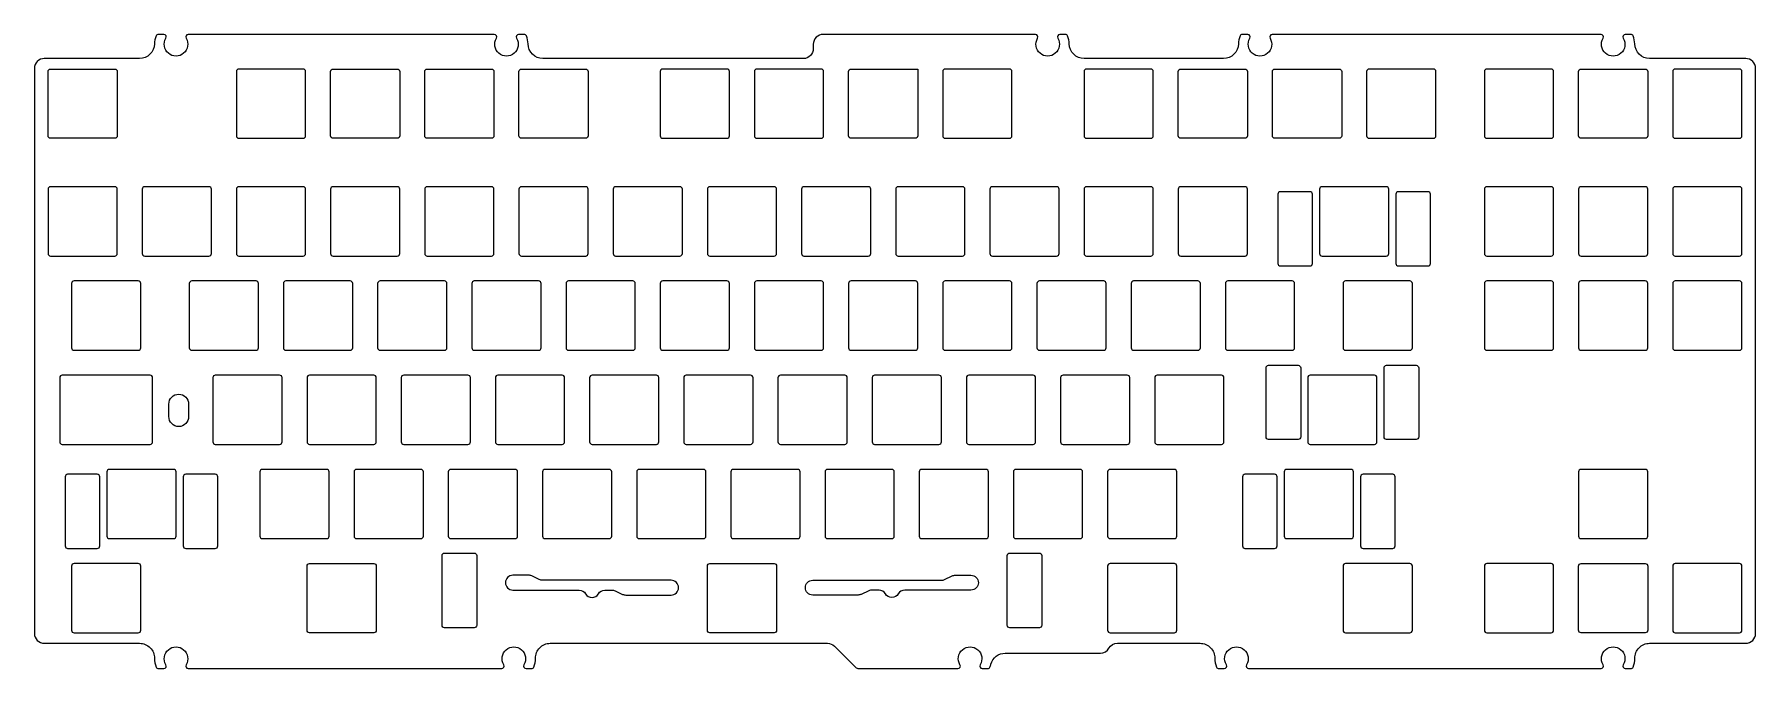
# Model space of a CAD drawing. Header units: millimetres. Extents: x -224 to 124, y 6 to 134.
import ezdxf

# ---------------------------------------------------------------- set-up
doc = ezdxf.new("R2010")
doc.units = ezdxf.units.MM
doc.layers.get('0').update_dxf_attribs({"linetype": 'CONTINUOUS'})

msp = doc.modelspace()

# ---------------------------------------------------------------- linework, layer by layer
for points in [[(-193.25, 6.1), (-129.84, 6.1, 0.585348), (-129.42, 6.86, -1.780885), (-125.35, 6.86, 0.585348), (-124.92, 6.1), (-123.82, 6.1, 0.30176), (-123.36, 6.4, 0.103938), (-123.02, 8.16, -0.418835), (-120.02, 11.21), (-63.95, 11.21, -0.198912), (-62.54, 10.63), (-58.3, 6.39, 0.198912), (-57.59, 6.1), (-37.58, 6.1, 0.585348), (-37.15, 6.86, -1.780885), (-33.08, 6.86, 0.585348), (-32.66, 6.1), (-31.55, 6.1, 0.30176), (-31.09, 6.4, 0.034978), (-30.9, 6.98, -0.34033), (-27.99, 9.21), (-8.75, 9.21, 0.267949), (-7.02, 10.21, -0.267949), (-5.29, 11.21), (11.4, 11.21, -0.418835), (14.4, 8.16, 0.103938), (14.74, 6.4, 0.30176), (15.2, 6.1), (16.3, 6.1, 0.585348), (16.73, 6.86, -1.780885), (20.8, 6.86, 0.585348), (21.22, 6.1), (92.5, 6.1, 0.585348), (92.93, 6.86, -1.780885), (97, 6.86, 0.585348), (97.42, 6.1), (98.53, 6.1, 0.30176), (98.99, 6.4, 0.103938), (99.33, 8.16, -0.418835), (102.33, 11.21), (121.76, 11.21, 0.414214), (123.76, 13.21), (123.76, 127.48, 0.414214), (121.76, 129.48), (102.33, 129.48, -0.409607), (99.33, 132.43, 0.095983), (98.99, 134.05, 0.30176), (98.53, 134.36), (97.42, 134.36, 0.585348), (97, 133.6, -1.780885), (92.93, 133.6, 0.585348), (92.5, 134.36), (25.99, 134.36, 0.585348), (25.56, 133.6, -1.780885), (21.49, 133.6, 0.585348), (21.06, 134.36), (19.96, 134.36, 0.30176), (19.5, 134.05, 0.095983), (19.16, 132.43, -0.409607), (16.16, 129.48), (-12.05, 129.48, -0.409607), (-15.05, 132.43, 0.095983), (-15.39, 134.05, 0.30176), (-15.85, 134.36), (-16.95, 134.36, 0.585348), (-17.38, 133.6, -1.780885), (-21.45, 133.6, 0.585348), (-21.88, 134.36), (-64.82, 134.36, 0.414214), (-66.82, 132.36), (-66.82, 131.48, -0.414214), (-68.82, 129.48), (-121.51, 129.48, -0.409607), (-124.51, 132.43, 0.095983), (-124.85, 134.05, 0.30176), (-125.31, 134.36), (-126.41, 134.36, 0.585348), (-126.84, 133.6, -1.780885), (-130.91, 133.6, 0.585348), (-131.34, 134.36), (-193.25, 134.36, 0.585348), (-193.68, 133.6, -1.780885), (-197.75, 133.6, 0.585348), (-198.17, 134.36), (-199.27, 134.36, 0.30176), (-199.74, 134.05, 0.095983), (-200.08, 132.43, -0.409607), (-203.08, 129.48), (-222.35, 129.48, 0.414214), (-224.35, 127.48), (-224.35, 13.21, 0.414214), (-222.35, 11.21), (-203.08, 11.21, -0.418835), (-200.08, 8.16, 0.103938), (-199.74, 6.4, 0.30176), (-199.27, 6.1), (-198.17, 6.1, 0.585348), (-197.75, 6.86, -1.780885), (-193.68, 6.86, 0.585348)], [(-221.6, 126.85, -0.414214), (-221.1, 127.35), (-208.1, 127.35, -0.414214), (-207.6, 126.85), (-207.6, 113.85, -0.414214), (-208.1, 113.35), (-221.1, 113.35, -0.414214), (-221.6, 113.85)], [(-169.5, 126.85, 0.414214), (-170, 127.35), (-183, 127.35, 0.414214), (-183.5, 126.85), (-183.5, 113.85, 0.414214), (-183, 113.35), (-170, 113.35, 0.414214), (-169.5, 113.85)], [(-163.95, 127.35), (-150.95, 127.35, -0.414214), (-150.45, 126.85), (-150.45, 113.85, -0.414214), (-150.95, 113.35), (-163.95, 113.35, -0.414214), (-164.45, 113.85), (-164.45, 126.85, -0.414214)], [(-145.4, 113.85), (-145.4, 126.85, -0.414214), (-144.9, 127.35), (-131.9, 127.35, -0.414214), (-131.4, 126.85), (-131.4, 113.85, -0.414214), (-131.9, 113.35), (-144.9, 113.35, -0.414214)], [(-126.35, 113.85), (-126.35, 126.85, -0.414214), (-125.85, 127.35), (-112.85, 127.35, -0.414214), (-112.35, 126.85), (-112.35, 113.85, -0.414214), (-112.85, 113.35), (-125.85, 113.35, -0.414214)], [(-84.28, 113.35, 0.414214), (-83.78, 113.85), (-83.78, 126.85, 0.414214), (-84.28, 127.35), (-97.28, 127.35, 0.414214), (-97.78, 126.85), (-97.78, 113.85, 0.414214), (-97.28, 113.35)], [(-65.23, 113.35, 0.414214), (-64.73, 113.85), (-64.73, 126.85, 0.414214), (-65.23, 127.35), (-78.23, 127.35, 0.414214), (-78.73, 126.85), (-78.73, 113.85, 0.414214), (-78.23, 113.35)], [(-59.18, 113.35, -0.414214), (-59.68, 113.85), (-59.68, 126.85, -0.414214), (-59.18, 127.35), (-45.68, 127.35), (-45.68, 113.85, -0.414214), (-46.18, 113.35)], [(-40.13, 113.35), (-27.13, 113.35, 0.414214), (-26.63, 113.85), (-26.63, 126.85, 0.414214), (-27.13, 127.35), (-40.13, 127.35, 0.414214), (-40.63, 126.85), (-40.63, 113.85, 0.414214)], [(-11.55, 127.35, 0.414214), (-12.05, 126.85), (-12.05, 113.85, 0.414214), (-11.55, 113.35), (1.45, 113.35, 0.414214), (1.95, 113.85), (1.95, 126.85, 0.414214), (1.45, 127.35)], [(7.5, 113.35, -0.414214), (7, 113.85), (7, 126.85, -0.414214), (7.5, 127.35), (20.5, 127.35, -0.414214), (21, 126.85), (21, 113.85, -0.414214), (20.5, 113.35)], [(40.05, 126.85), (40.05, 113.85, -0.414214), (39.55, 113.35), (26.55, 113.35, -0.414214), (26.05, 113.85), (26.05, 126.85, -0.414214), (26.55, 127.35), (39.55, 127.35, -0.414214)], [(45.1, 126.85), (45.1, 113.85, 0.414214), (45.6, 113.35), (58.6, 113.35, 0.414214), (59.1, 113.85), (59.1, 126.85, 0.414214), (58.6, 127.35), (45.6, 127.35, 0.414214)], [(69.41, 127.35, 0.414214), (68.91, 126.85), (68.91, 113.85, 0.414214), (69.41, 113.35), (82.41, 113.35, 0.414214), (82.91, 113.85), (82.91, 126.85, 0.414214), (82.41, 127.35)], [(101.96, 113.85, -0.414214), (101.46, 113.35), (88.46, 113.35, -0.414214), (87.96, 113.85), (87.96, 126.85, -0.414214), (88.46, 127.35), (101.46, 127.35, -0.414214), (101.96, 126.85)], [(120.51, 127.35), (107.51, 127.35, 0.414214), (107.01, 126.85), (107.01, 113.85, 0.414214), (107.51, 113.35), (120.51, 113.35, 0.414214), (121.01, 113.85), (121.01, 126.85, 0.414214)], [(-221.6, 103.04), (-221.6, 90.04, 0.414214), (-221.1, 89.54), (-208.1, 89.54, 0.414214), (-207.6, 90.04), (-207.6, 103.04, 0.414214), (-208.1, 103.54), (-221.1, 103.54, 0.414214)], [(-188.55, 103.04, 0.414214), (-189.05, 103.54), (-202.05, 103.54, 0.414214), (-202.55, 103.04), (-202.55, 90.04, 0.414214), (-202.05, 89.54), (-189.05, 89.54, 0.414214), (-188.55, 90.04)], [(-169.5, 90.04), (-169.5, 103.04, 0.414214), (-170, 103.54), (-183, 103.54, 0.414214), (-183.5, 103.04), (-183.5, 90.04, 0.414214), (-183, 89.54), (-170, 89.54, 0.414214)], [(-150.95, 89.54, 0.414214), (-150.45, 90.04), (-150.45, 103.04, 0.414214), (-150.95, 103.54), (-163.95, 103.54, 0.414214), (-164.45, 103.04), (-164.45, 90.04, 0.414214), (-163.95, 89.54)], [(-131.4, 103.04, 0.414214), (-131.9, 103.54), (-144.9, 103.54, 0.414214), (-145.4, 103.04), (-145.4, 90.04, 0.414214), (-144.9, 89.54), (-131.9, 89.54, 0.414214), (-131.4, 90.04)], [(-125.85, 89.54), (-112.85, 89.54, 0.414214), (-112.35, 90.04), (-112.35, 103.04, 0.414214), (-112.85, 103.54), (-125.85, 103.54, 0.414214), (-126.35, 103.04), (-126.35, 90.04, 0.414214)], [(-93.8, 103.54), (-106.8, 103.54, 0.414214), (-107.3, 103.04), (-107.3, 90.04, 0.414214), (-106.8, 89.54), (-93.8, 89.54, 0.414214), (-93.3, 90.04), (-93.3, 103.04, 0.414214)], [(-74.25, 90.04), (-74.25, 103.04, 0.414214), (-74.75, 103.54), (-87.75, 103.54, 0.414214), (-88.25, 103.04), (-88.25, 90.04, 0.414214), (-87.75, 89.54), (-74.75, 89.54, 0.414214)], [(-55.2, 90.04), (-55.2, 103.04, 0.414214), (-55.7, 103.54), (-68.7, 103.54, 0.414214), (-69.2, 103.04), (-69.2, 90.04, 0.414214), (-68.7, 89.54), (-55.7, 89.54, 0.414214)], [(-36.15, 103.04, 0.414214), (-36.65, 103.54), (-49.65, 103.54, 0.414214), (-50.15, 103.04), (-50.15, 90.04, 0.414214), (-49.65, 89.54), (-36.65, 89.54, 0.414214), (-36.15, 90.04)], [(-17.1, 90.04), (-17.1, 103.04, 0.414214), (-17.6, 103.54), (-30.6, 103.54, 0.414214), (-31.1, 103.04), (-31.1, 90.04, 0.414214), (-30.6, 89.54), (-17.6, 89.54, 0.414214)], [(-12.05, 90.04, 0.414214), (-11.55, 89.54), (1.45, 89.54, 0.414214), (1.95, 90.04), (1.95, 103.04, 0.414214), (1.45, 103.54), (-11.55, 103.54, 0.414214), (-12.05, 103.04)], [(21, 103.04, 0.414214), (20.5, 103.54), (7.5, 103.54, 0.414214), (7, 103.04), (7, 90.04, 0.414214), (7.5, 89.54), (20.5, 89.54, 0.414214), (21, 90.04)], [(33.64, 102.54), (27.64, 102.54, 0.414214), (27.14, 102.04), (27.14, 88.04, 0.414214), (27.64, 87.54), (33.64, 87.54, 0.414214), (34.14, 88.04), (34.14, 102.04, 0.414214)], [(35.57, 103.04), (35.57, 90.04, 0.414214), (36.07, 89.54), (49.07, 89.54, 0.414214), (49.57, 90.04), (49.57, 103.04, 0.414214), (49.07, 103.54), (36.07, 103.54, 0.414214)], [(51.51, 87.54), (57.51, 87.54, 0.414214), (58.01, 88.04), (58.01, 102.04, 0.414214), (57.51, 102.54), (51.51, 102.54, 0.414214), (51.01, 102.04), (51.01, 88.04, 0.414214)], [(82.91, 103.04, 0.414214), (82.41, 103.54), (69.41, 103.54, 0.414214), (68.91, 103.04), (68.91, 90.04, 0.414214), (69.41, 89.54), (82.41, 89.54, 0.414214), (82.91, 90.04)], [(101.96, 90.04), (101.96, 103.04, 0.414214), (101.46, 103.54), (88.46, 103.54, 0.414214), (87.96, 103.04), (87.96, 90.04, 0.414214), (88.46, 89.54), (101.46, 89.54, 0.414214)], [(107.01, 103.04), (107.01, 90.04, 0.414214), (107.51, 89.54), (120.51, 89.54, 0.414214), (121.01, 90.04), (121.01, 103.04, 0.414214), (120.51, 103.54), (107.51, 103.54, 0.414214)], [(-202.84, 83.99, 0.414214), (-203.34, 84.49), (-216.34, 84.49, 0.414214), (-216.84, 83.99), (-216.84, 70.99, 0.414214), (-216.34, 70.49), (-203.34, 70.49, 0.414214), (-202.84, 70.99)], [(-193.03, 83.99), (-193.03, 70.99, 0.414214), (-192.53, 70.49), (-179.53, 70.49, 0.414214), (-179.03, 70.99), (-179.03, 83.99, 0.414214), (-179.53, 84.49), (-192.53, 84.49, 0.414214)], [(-160.48, 84.49), (-173.48, 84.49, 0.414214), (-173.98, 83.99), (-173.98, 70.99, 0.414214), (-173.48, 70.49), (-160.48, 70.49, 0.414214), (-159.98, 70.99), (-159.98, 83.99, 0.414214)], [(-154.43, 84.49, 0.414214), (-154.93, 83.99), (-154.93, 70.99, 0.414214), (-154.43, 70.49), (-141.43, 70.49, 0.414214), (-140.93, 70.99), (-140.93, 83.99, 0.414214), (-141.43, 84.49)], [(-122.38, 70.49, 0.414214), (-121.88, 70.99), (-121.88, 83.99, 0.414214), (-122.38, 84.49), (-135.38, 84.49, 0.414214), (-135.88, 83.99), (-135.88, 70.99, 0.414214), (-135.38, 70.49)], [(-116.83, 70.99, 0.414214), (-116.33, 70.49), (-103.33, 70.49, 0.414214), (-102.83, 70.99), (-102.83, 83.99, 0.414214), (-103.33, 84.49), (-116.33, 84.49, 0.414214), (-116.83, 83.99)], [(-97.78, 70.99, 0.414214), (-97.28, 70.49), (-84.28, 70.49, 0.414214), (-83.78, 70.99), (-83.78, 83.99, 0.414214), (-84.28, 84.49), (-97.28, 84.49, 0.414214), (-97.78, 83.99)], [(-65.23, 70.49, 0.414214), (-64.73, 70.99), (-64.73, 83.99, 0.414214), (-65.23, 84.49), (-78.23, 84.49, 0.414214), (-78.73, 83.99), (-78.73, 70.99, 0.414214), (-78.23, 70.49)], [(-46.18, 70.49, 0.414214), (-45.68, 70.99), (-45.68, 83.99, 0.414214), (-46.18, 84.49), (-59.18, 84.49, 0.414214), (-59.68, 83.99), (-59.68, 70.99, 0.414214), (-59.18, 70.49)], [(-27.13, 70.49, 0.414214), (-26.63, 70.99), (-26.63, 83.99, 0.414214), (-27.13, 84.49), (-40.13, 84.49, 0.414214), (-40.63, 83.99), (-40.63, 70.99, 0.414214), (-40.13, 70.49)], [(-21.58, 70.99, 0.414214), (-21.08, 70.49), (-8.08, 70.49, 0.414214), (-7.58, 70.99), (-7.58, 83.99, 0.414214), (-8.08, 84.49), (-21.08, 84.49, 0.414214), (-21.58, 83.99)], [(11.47, 83.99, 0.414214), (10.97, 84.49), (-2.03, 84.49, 0.414214), (-2.53, 83.99), (-2.53, 70.99, 0.414214), (-2.03, 70.49), (10.97, 70.49, 0.414214), (11.47, 70.99)], [(30.52, 83.99, 0.414214), (30.02, 84.49), (17.02, 84.49, 0.414214), (16.52, 83.99), (16.52, 70.99, 0.414214), (17.02, 70.49), (30.02, 70.49, 0.414214), (30.52, 70.99)], [(40.84, 70.49), (53.84, 70.49, 0.414214), (54.34, 70.99), (54.34, 83.99, 0.414214), (53.84, 84.49), (40.84, 84.49, 0.414214), (40.34, 83.99), (40.34, 70.99, 0.414214)], [(82.91, 70.99), (82.91, 83.99, 0.414214), (82.41, 84.49), (69.41, 84.49, 0.414214), (68.91, 83.99), (68.91, 70.99, 0.414214), (69.41, 70.49), (82.41, 70.49, 0.414214)], [(88.46, 70.49), (101.46, 70.49, 0.414214), (101.96, 70.99), (101.96, 83.99, 0.414214), (101.46, 84.49), (88.46, 84.49, 0.414214), (87.96, 83.99), (87.96, 70.99, 0.414214)], [(107.01, 83.99), (107.01, 70.99, 0.414214), (107.51, 70.49), (120.51, 70.49, 0.414214), (121.01, 70.99), (121.01, 83.99, 0.414214), (120.51, 84.49), (107.51, 84.49, 0.414214)], [(24.76, 52.94), (24.76, 66.94, -0.414214), (25.26, 67.44), (31.26, 67.44, -0.414214), (31.76, 66.94), (31.76, 52.94, -0.414214), (31.26, 52.44), (25.26, 52.44, -0.414214)], [(55.63, 52.94, -0.414214), (55.13, 52.44), (49.13, 52.44, -0.414214), (48.63, 52.94), (48.63, 66.94, -0.414214), (49.13, 67.44), (55.13, 67.44, -0.414214), (55.63, 66.94)], [(-200.96, 51.44, 0.414214), (-200.46, 51.94), (-200.46, 64.94, 0.414214), (-200.96, 65.44), (-218.72, 65.44, 0.414214), (-219.22, 64.94), (-219.22, 51.94, 0.414214), (-218.72, 51.44)], [(-188.26, 51.94, 0.414214), (-187.76, 51.44), (-174.76, 51.44, 0.414214), (-174.26, 51.94), (-174.26, 64.94, 0.414214), (-174.76, 65.44), (-187.76, 65.44, 0.414214), (-188.26, 64.94)], [(-155.21, 64.94, 0.414214), (-155.71, 65.44), (-168.71, 65.44, 0.414214), (-169.21, 64.94), (-169.21, 51.94, 0.414214), (-168.71, 51.44), (-155.71, 51.44, 0.414214), (-155.21, 51.94)], [(-136.16, 51.94), (-136.16, 64.94, 0.414214), (-136.66, 65.44), (-149.66, 65.44, 0.414214), (-150.16, 64.94), (-150.16, 51.94, 0.414214), (-149.66, 51.44), (-136.66, 51.44, 0.414214)], [(-117.11, 64.94, 0.414214), (-117.61, 65.44), (-130.61, 65.44, 0.414214), (-131.11, 64.94), (-131.11, 51.94, 0.414214), (-130.61, 51.44), (-117.61, 51.44, 0.414214), (-117.11, 51.94)], [(-111.56, 51.44), (-98.56, 51.44, 0.414214), (-98.06, 51.94), (-98.06, 64.94, 0.414214), (-98.56, 65.44), (-111.56, 65.44, 0.414214), (-112.06, 64.94), (-112.06, 51.94, 0.414214)], [(-92.51, 65.44, 0.414214), (-93.01, 64.94), (-93.01, 51.94, 0.414214), (-92.51, 51.44), (-79.51, 51.44, 0.414214), (-79.01, 51.94), (-79.01, 64.94, 0.414214), (-79.51, 65.44)], [(-59.96, 51.94), (-59.96, 64.94, 0.414214), (-60.46, 65.44), (-73.46, 65.44, 0.414214), (-73.96, 64.94), (-73.96, 51.94, 0.414214), (-73.46, 51.44), (-60.46, 51.44, 0.414214)], [(-41.41, 51.44, 0.414214), (-40.91, 51.94), (-40.91, 64.94, 0.414214), (-41.41, 65.44), (-54.41, 65.44, 0.414214), (-54.91, 64.94), (-54.91, 51.94, 0.414214), (-54.41, 51.44)], [(-21.86, 64.94, 0.414214), (-22.36, 65.44), (-35.36, 65.44, 0.414214), (-35.86, 64.94), (-35.86, 51.94, 0.414214), (-35.36, 51.44), (-22.36, 51.44, 0.414214), (-21.86, 51.94)], [(-16.81, 64.94), (-16.81, 51.94, 0.414214), (-16.31, 51.44), (-3.31, 51.44, 0.414214), (-2.81, 51.94), (-2.81, 64.94, 0.414214), (-3.31, 65.44), (-16.31, 65.44, 0.414214)], [(2.74, 51.44), (15.74, 51.44, 0.414214), (16.24, 51.94), (16.24, 64.94, 0.414214), (15.74, 65.44), (2.74, 65.44, 0.414214), (2.24, 64.94), (2.24, 51.94, 0.414214)], [(33.69, 51.44), (46.69, 51.44, 0.414214), (47.19, 51.94), (47.19, 64.94, 0.414214), (46.69, 65.44), (33.69, 65.44, 0.414214), (33.19, 64.94), (33.19, 51.94, 0.414214)], [(-197.17, 59.59, -1), (-193.17, 59.59), (-193.17, 57.05, -1), (-197.17, 57.05)], [(-217.63, 30.39), (-211.63, 30.39, 0.414214), (-211.13, 30.89), (-211.13, 44.89, 0.414214), (-211.63, 45.39), (-217.63, 45.39, 0.414214), (-218.13, 44.89), (-218.13, 30.89, 0.414214)], [(-196.19, 46.39), (-209.19, 46.39, 0.414214), (-209.69, 45.89), (-209.69, 32.89, 0.414214), (-209.19, 32.39), (-196.19, 32.39, 0.414214), (-195.69, 32.89), (-195.69, 45.89, 0.414214)], [(-187.26, 30.89), (-187.26, 44.89, 0.414214), (-187.76, 45.39), (-193.76, 45.39, 0.414214), (-194.26, 44.89), (-194.26, 30.89, 0.414214), (-193.76, 30.39), (-187.76, 30.39, 0.414214)], [(-178.74, 32.89, 0.414214), (-178.24, 32.39), (-165.24, 32.39, 0.414214), (-164.74, 32.89), (-164.74, 45.89, 0.414214), (-165.24, 46.39), (-178.24, 46.39, 0.414214), (-178.74, 45.89)], [(-159.19, 32.39), (-146.19, 32.39, 0.414214), (-145.69, 32.89), (-145.69, 45.89, 0.414214), (-146.19, 46.39), (-159.19, 46.39, 0.414214), (-159.69, 45.89), (-159.69, 32.89, 0.414214)], [(-126.64, 45.89, 0.414214), (-127.14, 46.39), (-140.14, 46.39, 0.414214), (-140.64, 45.89), (-140.64, 32.89, 0.414214), (-140.14, 32.39), (-127.14, 32.39, 0.414214), (-126.64, 32.89)], [(-108.09, 32.39, 0.414214), (-107.59, 32.89), (-107.59, 45.89, 0.414214), (-108.09, 46.39), (-121.09, 46.39, 0.414214), (-121.59, 45.89), (-121.59, 32.89, 0.414214), (-121.09, 32.39)], [(-88.54, 45.89, 0.414214), (-89.04, 46.39), (-102.04, 46.39, 0.414214), (-102.54, 45.89), (-102.54, 32.89, 0.414214), (-102.04, 32.39), (-89.04, 32.39, 0.414214), (-88.54, 32.89)], [(-82.99, 46.39, 0.414214), (-83.49, 45.89), (-83.49, 32.89, 0.414214), (-82.99, 32.39), (-69.99, 32.39, 0.414214), (-69.49, 32.89), (-69.49, 45.89, 0.414214), (-69.99, 46.39)], [(-64.44, 45.89), (-64.44, 32.89, 0.414214), (-63.94, 32.39), (-50.94, 32.39, 0.414214), (-50.44, 32.89), (-50.44, 45.89, 0.414214), (-50.94, 46.39), (-63.94, 46.39, 0.414214)], [(-45.39, 32.89, 0.414214), (-44.89, 32.39), (-31.89, 32.39, 0.414214), (-31.39, 32.89), (-31.39, 45.89, 0.414214), (-31.89, 46.39), (-44.89, 46.39, 0.414214), (-45.39, 45.89)], [(-25.84, 46.39, 0.414214), (-26.34, 45.89), (-26.34, 32.89, 0.414214), (-25.84, 32.39), (-12.84, 32.39, 0.414214), (-12.34, 32.89), (-12.34, 45.89, 0.414214), (-12.84, 46.39)], [(-7.29, 45.89), (-7.29, 32.89, 0.414214), (-6.79, 32.39), (6.21, 32.39, 0.414214), (6.71, 32.89), (6.71, 45.89, 0.414214), (6.21, 46.39), (-6.79, 46.39, 0.414214)], [(26.99, 30.89), (26.99, 44.89, 0.414214), (26.49, 45.39), (20.49, 45.39, 0.414214), (19.99, 44.89), (19.99, 30.89, 0.414214), (20.49, 30.39), (26.49, 30.39, 0.414214)], [(41.93, 46.39), (28.93, 46.39, 0.414214), (28.43, 45.89), (28.43, 32.89, 0.414214), (28.93, 32.39), (41.93, 32.39, 0.414214), (42.43, 32.89), (42.43, 45.89, 0.414214)], [(50.87, 30.89), (50.87, 44.89, 0.414214), (50.37, 45.39), (44.37, 45.39, 0.414214), (43.87, 44.89), (43.87, 30.89, 0.414214), (44.37, 30.39), (50.37, 30.39, 0.414214)], [(87.96, 45.89), (87.96, 32.89, 0.414214), (88.46, 32.39), (101.46, 32.39, 0.414214), (101.96, 32.89), (101.96, 45.89, 0.414214), (101.46, 46.39), (88.46, 46.39, 0.414214)], [(-141.4, 14.34, -0.414214), (-141.9, 14.84), (-141.9, 28.96, -0.414214), (-141.4, 29.46), (-135.4, 29.46, -0.414214), (-134.9, 28.96), (-134.9, 14.84, -0.414214), (-135.4, 14.34)], [(-20.6, 14.84, -0.414214), (-21.1, 14.34), (-27.1, 14.34, -0.414214), (-27.6, 14.84), (-27.6, 28.96, -0.414214), (-27.1, 29.46), (-21.1, 29.46, -0.414214), (-20.6, 28.96)], [(-216.34, 13.34), (-203.34, 13.34, 0.414214), (-202.84, 13.84), (-202.84, 26.84, 0.414214), (-203.34, 27.34), (-216.34, 27.34, 0.414214), (-216.84, 26.84), (-216.84, 13.84, 0.414214)], [(-169.21, 26.84, -0.414214), (-168.71, 27.34), (-155.71, 27.34, -0.414214), (-155.21, 26.84), (-155.21, 13.84, -0.414214), (-155.71, 13.34), (-168.71, 13.34, -0.414214), (-169.21, 13.84)], [(-112.87, 21.22, 0.57735), (-110.28, 21.22, -0.267949), (-108.98, 21.97), (-107.55, 21.97, -0.109518), (-106.92, 21.83), (-105.38, 21.11, 0.109518), (-104.74, 20.97), (-95.58, 20.97, 1), (-95.58, 23.97), (-121.6, 23.97, -0.109518), (-122.23, 24.11), (-123.77, 24.83, 0.109518), (-124.41, 24.97), (-127.58, 24.97, 1), (-127.58, 21.97), (-114.17, 21.97, -0.267949)], [(-88.25, 26.84, -0.414214), (-87.75, 27.34), (-74.75, 27.34, -0.414214), (-74.25, 26.84), (-74.25, 13.84, -0.414214), (-74.75, 13.34), (-87.75, 13.34, -0.414214), (-88.25, 13.84)], [(-34.93, 24.97, -1), (-34.93, 21.97), (-48.33, 21.97, 0.267949), (-49.63, 21.22, -0.57735), (-52.22, 21.22, 0.267949), (-53.52, 21.97), (-54.95, 21.97, 0.109518), (-55.58, 21.83), (-57.12, 21.11, -0.109518), (-57.76, 20.97), (-66.92, 20.97, -1), (-66.92, 23.97), (-40.9, 23.97, 0.109518), (-40.27, 24.11), (-38.73, 24.83, -0.109518), (-38.09, 24.97)], [(-6.79, 27.34, 0.414214), (-7.29, 26.84), (-7.29, 13.84, 0.414214), (-6.79, 13.34), (6.21, 13.34, 0.414214), (6.71, 13.84), (6.71, 26.84, 0.414214), (6.21, 27.34)], [(53.84, 27.34), (40.84, 27.34, 0.414214), (40.34, 26.84), (40.34, 13.84, 0.414214), (40.84, 13.34), (53.84, 13.34, 0.414214), (54.34, 13.84), (54.34, 26.84, 0.414214)], [(82.41, 27.34), (69.41, 27.34, 0.414214), (68.91, 26.84), (68.91, 13.84, 0.414214), (69.41, 13.34), (82.41, 13.34, 0.414214), (82.91, 13.84), (82.91, 26.84, 0.414214)], [(87.96, 13.84), (87.96, 26.84, -0.414214), (88.46, 27.34), (101.46, 27.34, -0.414214), (101.96, 26.84), (101.96, 13.84, -0.414214), (101.46, 13.34), (88.46, 13.34, -0.414214)], [(107.01, 26.84), (107.01, 13.84, 0.414214), (107.51, 13.34), (120.51, 13.34, 0.414214), (121.01, 13.84), (121.01, 26.84, 0.414214), (120.51, 27.34), (107.51, 27.34, 0.414214)]]:
    msp.add_lwpolyline(points, format="xyb", close=True)

doc.saveas('drawing.dxf')
